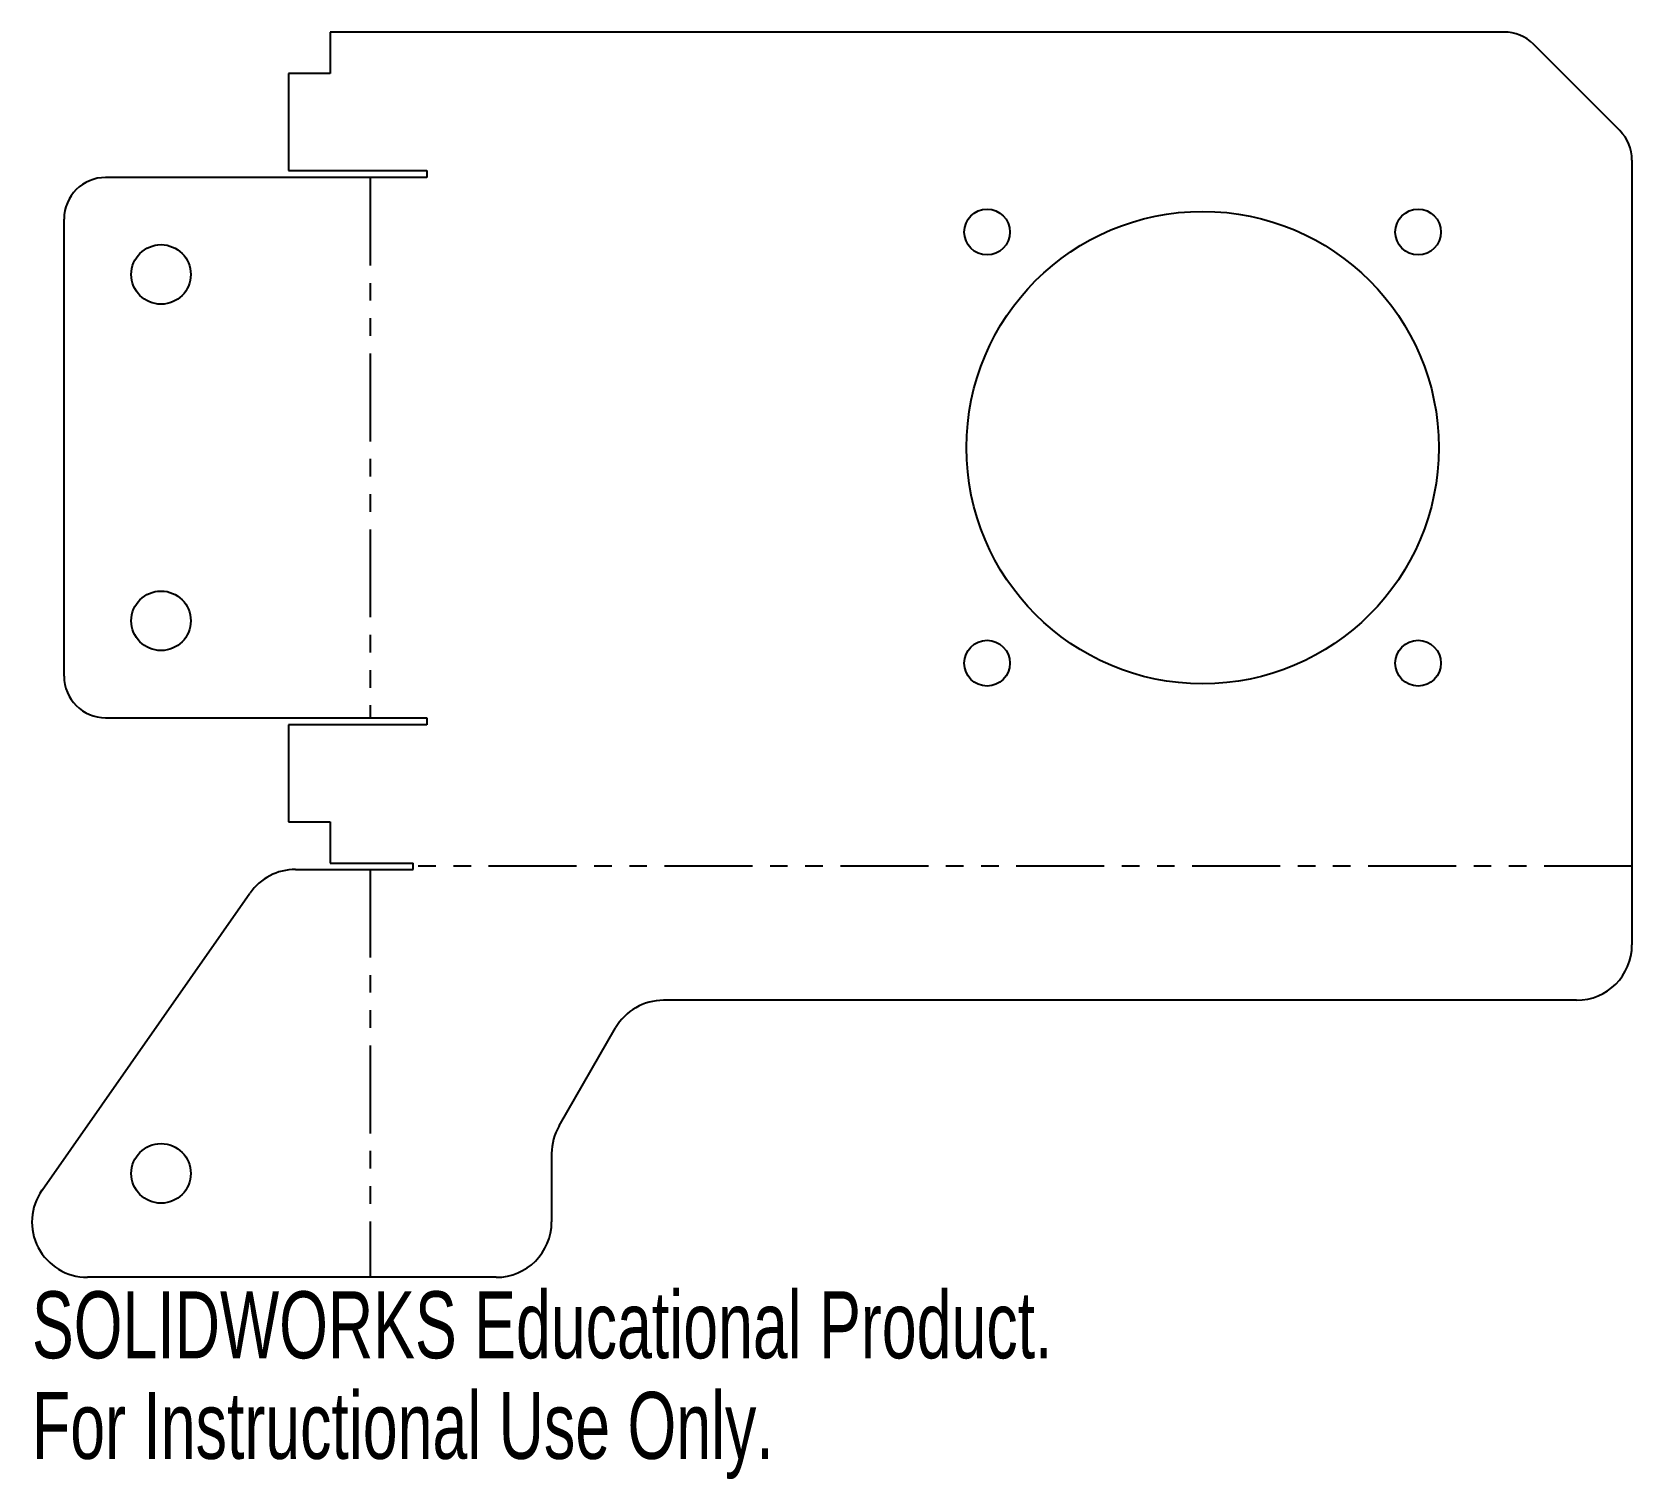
# Model space of a CAD drawing. Header units: millimetres. Extents: x -22 to 94, y -44 to 60.
import ezdxf

# ---------------------------------------------------------------- set-up
doc = ezdxf.new("R2010")
doc.units = ezdxf.units.MM
doc.linetypes.add('PHANTOM', pattern=[12.7, 6.35, -1.27, 1.27, -1.27, 1.27, -1.27])
doc.styles.add('SLDTEXTSTYLE0', font='TXT', dxfattribs={"width": 0.7})

msp = doc.modelspace()

# ---------------------------------------------------------------- linework, layer by layer
at = {"color": 7, "linetype": 'Continuous', "lineweight": 25}
for p, q in [((0, 60), (0, 57)), ((84.76, 60), (0, 60)), ((93.12, 52.88), (86.88, 59.12)), ((-3, 57), (-3, 50)), ((0, 57), (-3, 57)), ((-3, 50), (7, 50)), ((7, 50), (7, 49.5)), ((94, 50.76), (94, -5.89)), ((7, 49.5), (-16.2, 49.5)), ((-19.2, 13.5), (-19.2, 46.5)), ((-16.2, 10.5), (7, 10.5)), ((7, 10.5), (7, 10)), ((-3, 10), (-3, 3)), ((7, 10), (-3, 10)), ((-3, 3), (0, 3)), ((0, 3), (0, 0)), ((0, 0), (6, 0)), ((6, -0.45), (6, 0)), ((-2.5, -0.45), (6, -0.45)), ((-20.79, -23.59), (-5.78, -2.15)), ((90, -9.89), (24.08, -9.89)), ((16.54, -18.96), (20.62, -11.89)), ((16, -20.96), (16, -25.89)), ((12, -29.89), (-17.52, -29.89))]:
    msp.add_line(p, q, dxfattribs=at)
at = {"color": 7, "linetype": 'PHANTOM'}
for p, q in [((2.9, 49.5), (2.9, 10.5)), ((2.9, -0.45), (2.9, -29.89)), ((94, -0.22), (6, -0.22))]:
    msp.add_line(p, q, dxfattribs=at)
at = {"color": 7, "linetype": 'Continuous', "lineweight": 25}
for centre, radius in [((47.44, 45.56), 1.65), ((63, 30), 17.05), ((78.56, 45.56), 1.65), ((-12.2, 42.5), 2.15), ((-12.2, 17.5), 2.15), ((47.44, 14.44), 1.65), ((78.56, 14.44), 1.65), ((-12.2, -22.39), 2.15)]:
    msp.add_circle(centre, radius, dxfattribs=at)
for centre, radius, start, end in [((84.76, 57), 3, 45, 90), ((91, 50.76), 3, 0, 45), ((-16.2, 46.5), 3, 90, 180), ((-16.2, 13.5), 3, 180, 270), ((-2.5, -4.45), 4, 90, 145), ((90, -5.89), 4, 270, 0), ((24.08, -13.89), 4, 90, 150), ((20, -20.96), 4, 150, 180), ((-17.52, -25.89), 4, 145, 270), ((12, -25.89), 4, 270, 0)]:
    msp.add_arc(centre, radius, start, end, dxfattribs=at)

# ---------------------------------------------------------------- texts
at = {"color": 7, "linetype": 'Continuous', "char_height": 4.8336, "attachment_point": 1, "style": 'SLDTEXTSTYLE0'}
for s, insert in [('SOLIDWORKS Educational Product.', (-21.52, -30.9)), ('For Instructional Use Only.', (-21.52, -38.16))]:
    msp.add_mtext(s, dxfattribs=dict(at, insert=insert))

doc.saveas('drawing.dxf')
